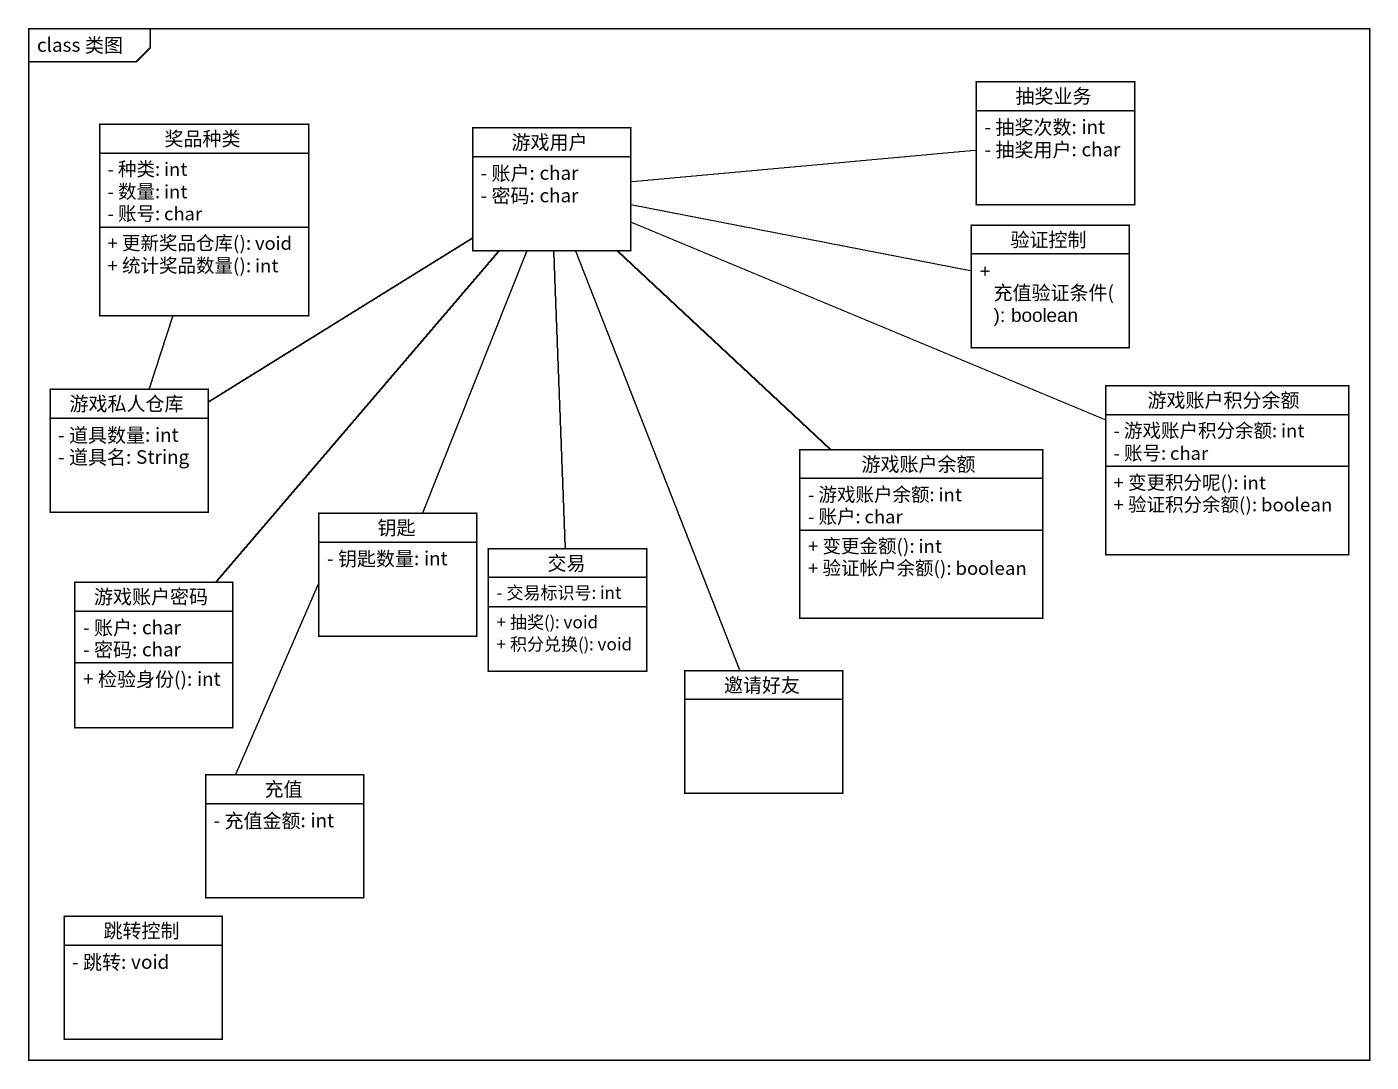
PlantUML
@startuml
mainframe class 类图
hide circle
hide empty members
skinparam classAttributeIconSize 0
class 抽奖业务 {
  - 抽奖次数: int
  - 抽奖用户: char
}
class 奖品种类 {
  - 种类: int
  - 数量: int
  - 账号: char
  + 更新奖品仓库(): void
  + 统计奖品数量(): int
}
class 游戏用户 {
  - 账户: char
  - 密码: char
}
class 验证控制 {
  + 充值验证条件(): boolean
}
class 游戏私人仓库 {
  - 道具数量: int
  - 道具名: String
}
class 游戏账户积分余额 {
  - 游戏账户积分余额: int
  - 账号: char
  + 变更积分呢(): int
  + 验证积分余额(): boolean
}
class 游戏账户余额 {
  - 游戏账户余额: int
  - 账户: char
  + 变更金额(): int
  + 验证帐户余额(): boolean
}
class 游戏账户密码 {
  - 账户: char
  - 密码: char
  + 检验身份(): int
}
class 钥匙 {
  - 钥匙数量: int
}
class 交易 {
  - 交易标识号: int
  + 抽奖(): void
  + 积分兑换(): void
}
class 邀请好友
class 充值 {
  - 充值金额: int
}
class 跳转控制 {
  - 跳转: void
}
游戏用户 -right- 抽奖业务
游戏用户 -right- 验证控制
游戏用户 -- 钥匙
游戏用户 -- 交易
游戏用户 -- 邀请好友
游戏私人仓库 -up- 奖品种类
游戏私人仓库 -up- 游戏用户
游戏账户积分余额 -left- 游戏用户
游戏账户余额 -up- 游戏用户
游戏账户密码 -up- 游戏用户
充值 -up- 钥匙
@enduml
